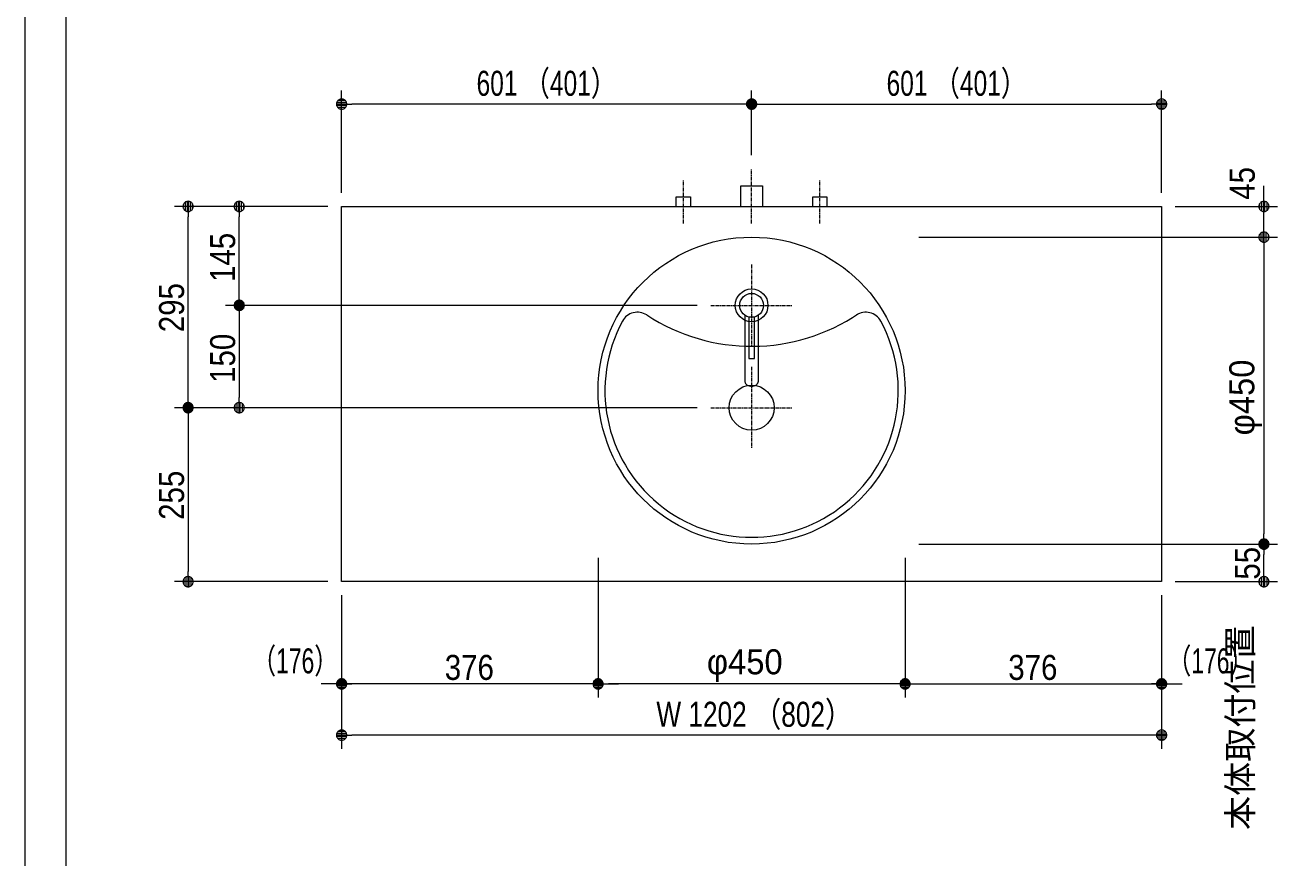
# Model space of a CAD drawing. Units: millimetres, scale not verified. Extents: x -6062 to 6062, y -3045 to 3045.
# Drawn here: x -5788 to -3951, y -775 to 446 of the extents above; entities that cross this region are included whole.
import ezdxf
from ezdxf.enums import TextEntityAlignment as Align

# ---------------------------------------------------------------- set-up
doc = ezdxf.new("R2010")
doc.units = ezdxf.units.MM
doc.header["$LTSCALE"] = 20
doc.linetypes.add('CHAIN1', pattern=[8, 5, -1, 1, -1])
for name, color, linetype, lineweight in [('0-0_1図面枠', 7, 'Continuous', 9), ('0-1_5ボウル・キャビネット', 7, 'Continuous', 9), ('0-2_2寸法-2', 7, 'Continuous', 9), ('0-3_0', 7, 'Continuous', 9), ('0-4_2寸法-1', 7, 'Continuous', 9), ('0-5_4給排水', 7, 'Continuous', 9)]:
    doc.layers.add(name, color=color, linetype=linetype, lineweight=lineweight)
doc.styles.add('ＭＳ Ｐゴシック', font='')
doc.styles.get('ＭＳ Ｐゴシック').set_extended_font_data('MS PGothic')

# ---------------------------------------------------------------- blocks, each defined once
blk = doc.blocks.new('グループ-2')
at = {"layer": '0-0_1図面枠'}
blk.add_lwpolyline([(-80000, 55400), (80000, 55400), (80000, -55400), (-80000, -55400)], close=True, dxfattribs=at)
blk = doc.blocks.new('図面枠')
at = {"layer": '0-0_1図面枠'}
blk.add_blockref('グループ-2', (0, 0), dxfattribs=at)
blk = doc.blocks.new('グループ-4')
at = {"layer": '0-0_1図面枠'}
blk.add_line((-78800, 41000), (-78800, -48600), dxfattribs=at)
blk = doc.blocks.new('_Dot')
at = {"layer": '0-3_0'}
for p, q in [((-10, 0), (-20, 0)), ((9.78, 2), (-9.78, 2)), ((7.99, 6), (-7.99, 6)), ((9.16, -3.98), (-9.16, -3.98)), ((6, -7.98), (-6, -7.98))]:
    blk.add_line(p, q, dxfattribs=at)
for points in [[(10, 0), (9.92, 1.25), (9.69, 2.49), (9.3, 3.68), (8.76, 4.82), (8.09, 5.88), (7.29, 6.85), (6.37, 7.71), (5.36, 8.44), (4.26, 9.05), (3.09, 9.51), (1.87, 9.82), (0.63, 9.98), (-0.63, 9.98), (-1.87, 9.82), (-3.09, 9.51), (-4.26, 9.05), (-5.36, 8.44), (-6.37, 7.71), (-7.29, 6.85), (-8.09, 5.88), (-8.76, 4.82), (-9.3, 3.68), (-9.69, 2.49), (-9.92, 1.25), (-10, 0), (0, 0)], [(-10, 0), (-9.92, -1.25), (-9.69, -2.49), (-9.3, -3.68), (-8.76, -4.82), (-8.09, -5.88), (-7.29, -6.85), (-6.37, -7.71), (-5.36, -8.44), (-4.26, -9.05), (-3.09, -9.51), (-1.87, -9.82), (-0.63, -9.98), (0.63, -9.98), (1.87, -9.82), (3.09, -9.51), (4.26, -9.05), (5.36, -8.44), (6.37, -7.71), (7.29, -6.85), (8.09, -5.88), (8.76, -4.82), (9.3, -3.68), (9.69, -2.49), (9.92, -1.25), (10, 0), (0, 0)]]:
    blk.add_lwpolyline(points, close=True, dxfattribs=at)
blk = doc.blocks.new('グループ-21')
at = {"layer": '0-1_5ボウル・キャビネット', "linetype": 'CHAIN1'}
for p, q in [((-58700, -1100), (-58700, -3500)), ((-59900, -2300), (-57500, -2300))]:
    blk.add_line(p, q, dxfattribs=at)
at = {"layer": '0-1_5ボウル・キャビネット'}
for centre, radius in [((-58700, -1800), 4500), ((-58700, -2300), 660)]:
    blk.add_circle(centre, radius, dxfattribs=at)
for centre, radius, start, end in [((-62046.6, 0), 500, 56.72696, 151.72629), ((-58700, 5100), 5600, 236.72696, 304.07792), ((-55353.4, 0), 500, 28.27371, 123.27304), ((-58700, -1800), 4300, 151.72629, 28.27371)]:
    blk.add_arc(centre, radius, start, end, dxfattribs=at)
blk = doc.blocks.new('グループ-24')
at = {"layer": '0-5_4給排水', "linetype": 'CHAIN1'}
for p, q in [((-58700, 1900), (-58700, -500)), ((-59900, 700), (-57500, 700))]:
    blk.add_line(p, q, dxfattribs=at)
at = {"layer": '0-5_4給排水'}
for points in [[(-58900, 412.8), (-58900, -1517.1), (-58899.2, -1530.8), (-58896.7, -1545), (-58892.3, -1559.2), (-58886, -1573.5), (-58877.7, -1587.4), (-58867.4, -1600.9), (-58855.3, -1613.6), (-58841.4, -1625.4), (-58826.1, -1636), (-58809.4, -1645.3), (-58791.9, -1653.2), (-58773.6, -1659.5), (-58755, -1664.4), (-58736.4, -1667.7), (-58718, -1669.7), (-58700, -1670.3), (-58682, -1669.7), (-58663.6, -1667.7), (-58645, -1664.4), (-58626.4, -1659.5), (-58608.1, -1653.2), (-58590.6, -1645.3), (-58573.9, -1636), (-58558.6, -1625.4), (-58544.7, -1613.6), (-58532.6, -1600.9), (-58522.3, -1587.4), (-58514, -1573.5), (-58507.7, -1559.2), (-58503.3, -1545), (-58500.8, -1530.8), (-58500, -1517.1), (-58500, 412.8)], [(-58780, 359.3), (-58780, -860), (-58620, -860), (-58620, 359.3)]]:
    blk.add_lwpolyline(points, dxfattribs=at)
for radius in [480, 350]:
    blk.add_circle((-58700, 700), radius, dxfattribs=at)
blk = doc.blocks.new('グループ-62')
at = {"layer": '0-5_4給排水', "linetype": 'CHAIN1'}
blk.add_line((-58700, 3100), (-58700, 4700), dxfattribs=at)
at = {"layer": '0-5_4給排水'}
blk.add_lwpolyline([(-59020, 3600), (-59020, 4200), (-58380, 4200), (-58380, 3600)], dxfattribs=at)
blk = doc.blocks.new('止水栓_平面_W100')
at = {"layer": '0-5_4給排水', "linetype": 'CHAIN1'}
for p, q in [((-2000, -500), (-2000, 780)), ((2000, -500), (2000, 780))]:
    blk.add_line(p, q, dxfattribs=at)
at = {"layer": '0-5_4給排水'}
for points in [[(-2210, 0), (-2210, 280), (-1790, 280), (-1790, 0)], [(1790, 0), (1790, 280), (2210, 280), (2210, 0)]]:
    blk.add_lwpolyline(points, dxfattribs=at)

msp = doc.modelspace()

# ---------------------------------------------------------------- linework, layer by layer
at = {"layer": '0-1_5ボウル・キャビネット'}
msp.add_lwpolyline([(-5323.5, 180), (-4121.5, 180), (-4121.5, -370), (-5323.5, -370)], close=True, dxfattribs=at)
at = {"layer": '0-2_2寸法-2'}
for p, q in [((-3971.5, 195.01), (-3971.5, 210.01)), ((-4101.5, 180), (-3951.5, 180)), ((-3971.5, 135), (-3971.5, 180)), ((-4101.5, 135), (-3951.5, 135)), ((-3971.5, 119.99), (-3971.5, 104.99)), ((-5323.5, -390), (-5323.5, -540)), ((-4947.5, -390), (-4947.5, -540)), ((-4497.5, -390), (-4497.5, -540)), ((-4121.5, -390), (-4121.5, -540)), ((-5338.51, -520), (-5353.51, -520)), ((-4947.5, -520), (-5323.5, -520)), ((-4932.49, -520), (-4917.49, -520)), ((-4512.51, -520), (-4527.51, -520)), ((-4497.5, -520), (-4121.5, -520)), ((-4106.49, -520), (-4091.49, -520))]:
    msp.add_line(p, q, dxfattribs=at)
at = {"layer": '0-4_2寸法-1'}
for p, q in [((-5323.5, 200), (-5323.5, 350)), ((-4722.5, 255), (-4722.5, 350)), ((-4722.5, 255), (-4722.5, 350)), ((-4121.5, 200), (-4121.5, 350)), ((-4737.51, 330), (-5308.49, 330)), ((-4707.49, 330), (-4136.51, 330)), ((-5493.5, 180), (-5568.5, 180)), ((-5343.5, 180), (-5493.5, 180)), ((-5548.5, -99.99), (-5548.5, 164.99)), ((-5473.5, 50.01), (-5473.5, 164.99)), ((-4477.5, 135), (-3951.5, 135)), ((-3971.5, 119.99), (-3971.5, -299.99)), ((-4802.5, 35), (-5493.5, 35)), ((-4802.5, 35), (-5493.5, 35)), ((-5473.5, 19.99), (-5473.5, -99.99)), ((-5493.5, -115), (-5568.5, -115)), ((-5493.5, -115), (-5568.5, -115)), ((-4802.5, -115), (-5493.5, -115)), ((-5548.5, -130.01), (-5548.5, -354.99)), ((-4477.5, -315), (-3951.5, -315)), ((-4101.5, -315), (-3951.5, -315)), ((-3971.5, -354.99), (-3971.5, -330.01)), ((-4947.5, -335), (-4947.5, -540)), ((-4497.5, -335), (-4497.5, -540)), ((-5343.5, -370), (-5568.5, -370)), ((-4101.5, -370), (-3951.5, -370)), ((-5323.5, -390), (-5323.5, -540)), ((-4947.5, -390), (-4947.5, -540)), ((-4497.5, -390), (-4497.5, -540)), ((-4121.5, -390), (-4121.5, -540)), ((-4962.51, -520), (-5308.49, -520)), ((-4512.51, -520), (-4932.49, -520)), ((-4482.49, -520), (-4136.51, -520)), ((-5323.5, -540), (-5323.5, -615)), ((-4121.5, -540), (-4121.5, -615)), ((-4136.51, -595), (-5308.49, -595))]:
    msp.add_line(p, q, dxfattribs=at)

# ---------------------------------------------------------------- block references
at = {"layer": '0-0_1図面枠', "xscale": 0.05, "yscale": 0.05}
for name in ['図面枠', 'グループ-4']:
    msp.add_blockref(name, (-1787.5, 0), dxfattribs=at)
at = {"layer": '0-1_5ボウル・キャビネット', "xscale": 0.05, "yscale": 0.05}
msp.add_blockref('グループ-21', (-1787.5, 0), dxfattribs=at)
at = {"layer": '0-2_2寸法-2', "xscale": 0.7503418, "yscale": 0.7503418}
for p, rotation in [((-3971.5, 180), 270), ((-3971.5, 135), 90), ((-4947.5, -520), 180), ((-4121.5, -520), 180)]:
    msp.add_blockref('_Dot', p, dxfattribs=dict(at, rotation=rotation))
for p in [(-5323.5, -520), (-4497.5, -520)]:
    msp.add_blockref('_Dot', p, dxfattribs=at)
at = {"layer": '0-4_2寸法-1', "xscale": 0.7503418, "yscale": 0.7503418}
for p, rotation in [((-5323.5, 330), 180), ((-4722.5, 330), 180), ((-5548.5, 180), 90), ((-5473.5, 180), 90), ((-3971.5, 135), 90), ((-5473.5, 35), 270), ((-5473.5, 35), 90), ((-5548.5, -115), 270), ((-5548.5, -115), 90), ((-5473.5, -115), 270), ((-3971.5, -315), 270), ((-3971.5, -315), 90), ((-5548.5, -370), 270), ((-3971.5, -370), 270), ((-5323.5, -520), 180), ((-4947.5, -520), 180), ((-4497.5, -520), 180), ((-5323.5, -595), 180)]:
    msp.add_blockref('_Dot', p, dxfattribs=dict(at, rotation=rotation))
for p in [(-4722.5, 330), (-4121.5, 330), (-4947.5, -520), (-4497.5, -520), (-4121.5, -520), (-4121.5, -595)]:
    msp.add_blockref('_Dot', p, dxfattribs=at)
at = {"layer": '0-5_4給排水', "xscale": 0.05, "yscale": 0.05}
for name, p in [('グループ-62', (-1787.5, 0)), ('止水栓_平面_W100', (-4722.5, 180)), ('グループ-24', (-1787.5, 0))]:
    msp.add_blockref(name, p, dxfattribs=at)

# ---------------------------------------------------------------- texts
at = {"layer": '0-2_2寸法-2', "style": 'ＭＳ Ｐゴシック', "width": 0.9}
msp.add_text('45', height=36.66, rotation=90, dxfattribs=at).set_placement((-3973.98, 189.8), align=Align.BOTTOM_LEFT)
at = {"layer": '0-2_2寸法-2', "style": 'ＭＳ Ｐゴシック'}
msp.add_text('本体取付位置', height=36.66, rotation=90, dxfattribs=at).set_placement((-3977.19, -734.14), align=Align.BOTTOM_LEFT)
at = {"layer": '0-2_2寸法-2', "style": 'ＭＳ Ｐゴシック', "width": 0.7}
for p in [(-5454.57, -515.51), (-4113, -515.51)]:
    msp.add_text('（176）', height=36.66, dxfattribs=at).set_placement(p, align=Align.BOTTOM_LEFT)
at = {"layer": '0-4_2寸法-1', "style": 'ＭＳ Ｐゴシック'}
for s, height, width, p in [('601 （401）', 36.66, 0.75, (-5125.7, 331.19)), ('601 （401）', 36.66, 0.75, (-4524.7, 331.19)), ('376', 36.66, 0.9, (-5172.29, -525.06)), ('376', 36.66, 0.9, (-4346.29, -525.06)), ('W 1202 （802）', 36.69, 0.8, (-4862.07, -593.81))]:
    msp.add_text(s, height=height, dxfattribs=dict(at, width=width)).set_placement(p, align=Align.BOTTOM_LEFT)
at = {"layer": '0-4_2寸法-1', "style": 'ＭＳ Ｐゴシック', "width": 0.9}
for s, p in [('145', (-5468.54, 69.28)), ('295', (-5543.44, -4.39)), ('150', (-5468.54, -78.61)), ('255', (-5543.44, -279.39)), ('55', (-3966.44, -367.09))]:
    msp.add_text(s, height=36.66, rotation=90, dxfattribs=at).set_placement(p, align=Align.BOTTOM_LEFT)
at = {"layer": '0-4_2寸法-1', "style": 'ＭＳ Ｐゴシック'}
msp.add_text('φ450', height=36.66, rotation=90, dxfattribs=at).set_placement((-3974.62, -155.61), align=Align.BOTTOM_LEFT)
msp.add_text('φ450', height=36.66, dxfattribs=at).set_placement((-4788.11, -516.88), align=Align.BOTTOM_LEFT)

doc.saveas('drawing.dxf')
